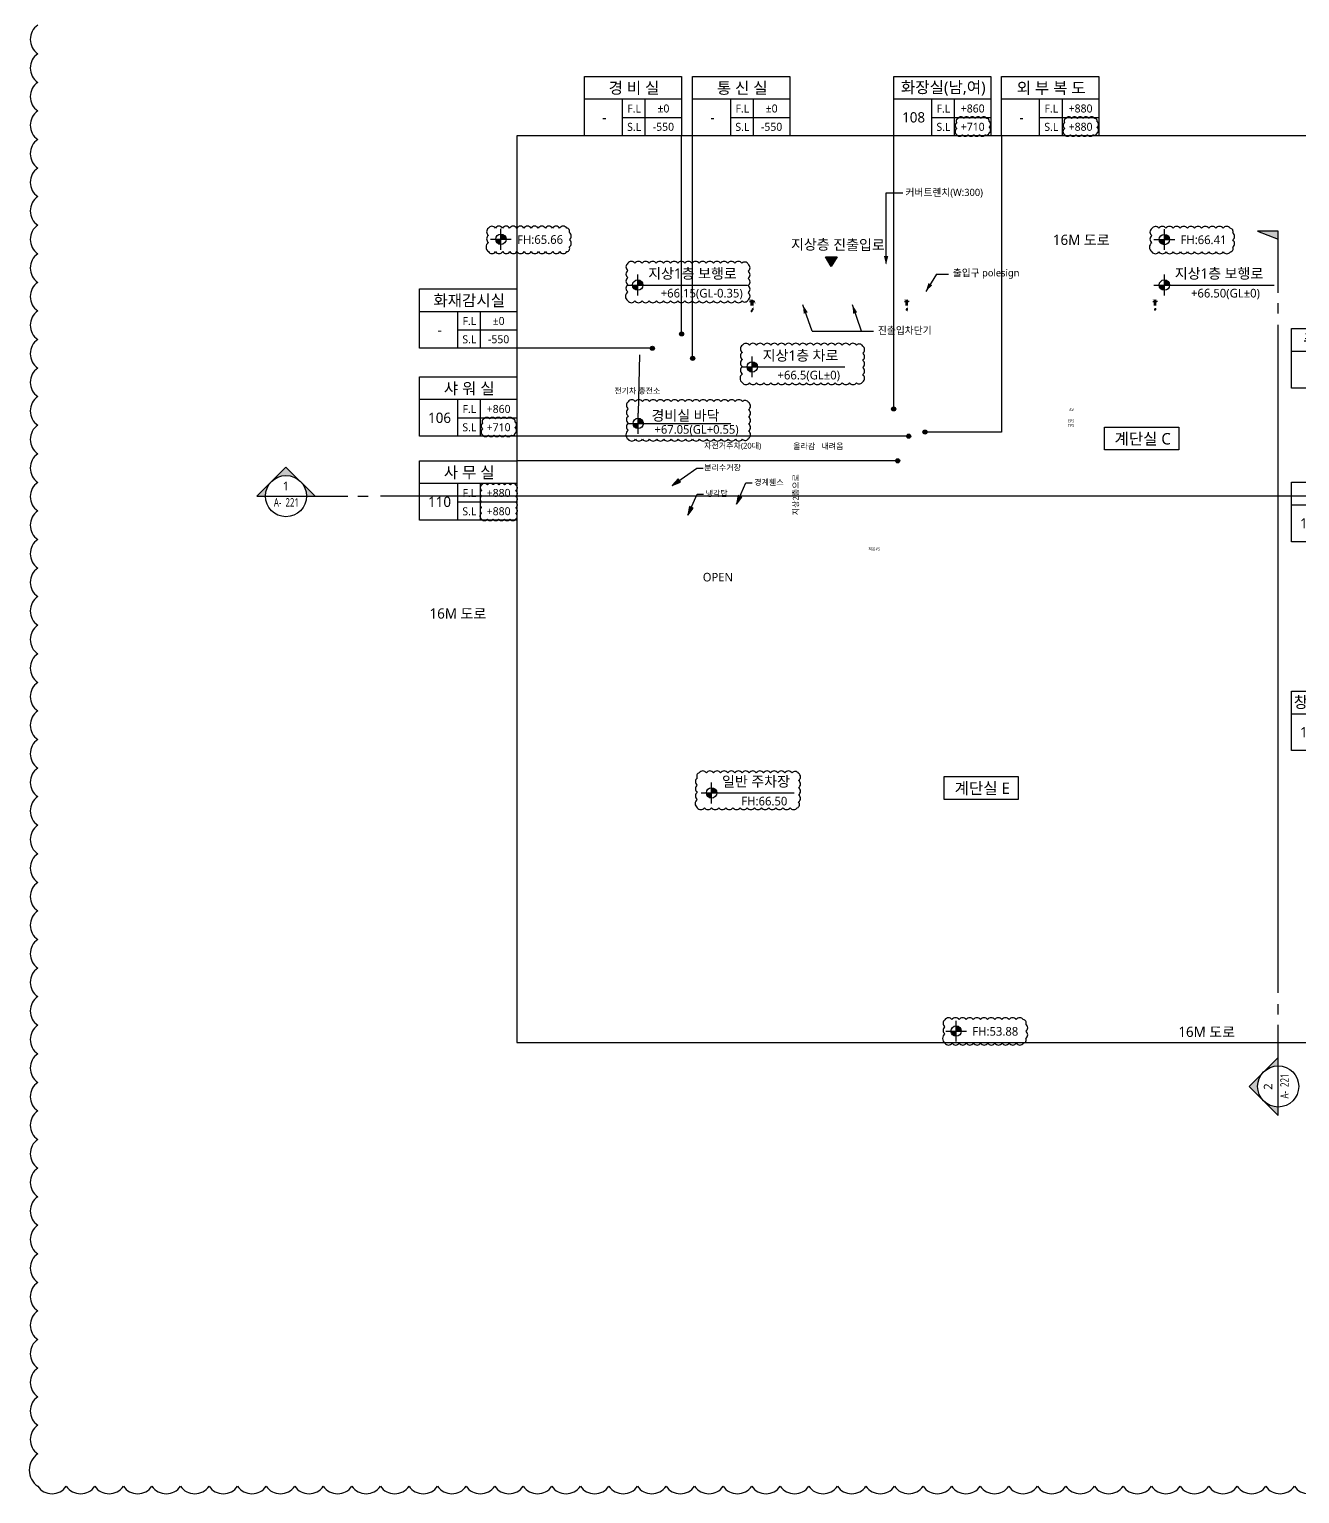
# Model space of a CAD drawing. Header units: millimetres. Extents: x 44005917 to 45882162, y -1242106 to 1898904.
# Drawn here: x 44024669 to 44247080, y 466029 to 722291 of the extents above; entities that cross this region are included whole.
import ezdxf
from ezdxf.enums import TextEntityAlignment as Align

# ---------------------------------------------------------------- set-up
doc = ezdxf.new("R2010")
doc.units = ezdxf.units.MM
doc.header["$LTSCALE"] = 1000
doc.header["$MEASUREMENT"] = 0
doc.header["$PDSIZE"] = -10
doc.linetypes.add('ACAD_ISO03W100', pattern=[30, 12, -18])
doc.layers.get('0').update_dxf_attribs({"linetype": 'CONTINUOUS'})
doc.layers.get('Defpoints').update_dxf_attribs({"color": 171, "linetype": 'CONTINUOUS'})
doc.layers.add('CHECK', color=30, linetype='CONTINUOUS', plot=False)
doc.layers.add('VE변경사항적용-20220616', color=10, linetype='CONTINUOUS', plot=False)
for name, color, linetype in [('LED', 7, 'CONTINUOUS'), ('NDIM', 7, 'CONTINUOUS'), ('SYM', 7, 'CONTINUOUS'), ('SYM(단차_HATCH)', 252, 'CONTINUOUS'), ('SYM(단차_LINE)', 2, 'CONTINUOUS'), ('SYMBOL', 7, 'CONTINUOUS'), ('TEXT', 3, 'CONTINUOUS'), ('TEXT(MIN)', 7, 'CONTINUOUS'), ('TEXT(노트)', 7, 'CONTINUOUS'), ('TEXT(실명)', 3, 'CONTINUOUS'), ('TEXT-기입', 6, 'CONTINUOUS'), ('TITLE', 7, 'CONTINUOUS')]:
    doc.layers.add(name, color=color, linetype=linetype)
doc.styles.add('CGS', font='cgse', dxfattribs={"bigfont": 'cgs'})
doc.styles.add('나눔바른고딕', font='NanumBarunGothic.ttf')
doc.dimstyles.new('NDIM 1200', dxfattribs={"dimscale": 500, "dimtxt": 3, "dimasz": 1, "dimexe": 2, "dimexo": 2, "dimgap": 1, "dimtad": 1, "dimdec": 0, "dimdsep": 46, "dimtxsty": 'CGS', "dimblk": 'DOT0', "dimcen": 1, "dimdle": 8, "dimclrd": 2, "dimclre": 2, "dimclrt": 2, "dimadec": 0, "dimazin": 0, "dimtfac": 1, "dimtdec": 0, "dimtix": 1, "dimtmove": 2, "dimatfit": 3, "dimldrblk": 'DOT0', "dimfxl": 1, "dimtolj": 1, "dimtzin": 0, "dimlwd": -1, "dimlwe": -1, "dimarcsym": 0})

# ---------------------------------------------------------------- blocks, each defined once
blk = doc.blocks.new('A$C04b5f2bb')
at = {"layer": 'SYM', "ltscale": 10000}
h = blk.add_hatch(color=256, dxfattribs=at)
h.dxf.hatch_style = 1
h.paths.add_polyline_path([(2000, 0), (0, 0), (1000, 1732)])
blk.add_lwpolyline([(2000, 0), (0, 0), (1000, 1732), (2000, 0)], dxfattribs=at)
blk = doc.blocks.new('A$C31C7260E')
at = {"layer": 'TITLE'}
for points in [[(0, 0), (0, 4000), (13000, 4000), (13000, 0)], [(13000, 0), (0, 0)]]:
    blk.add_lwpolyline(points, dxfattribs=at)
blk = doc.blocks.new('A$C51E23882')
at = {"layer": 'TITLE'}
blk.add_lwpolyline([(8500, 0), (0, 0), (0, 5200), (8500, 5200)], close=True, dxfattribs=at)
for points in [[(8500, 3200), (0, 3200)], [(3300, 3200), (3300, 0)], [(5300, 3200), (5300, 0)], [(3300, 1600), (8500, 1600)]]:
    blk.add_lwpolyline(points, dxfattribs=at)
at = {"layer": 'TITLE', "style": '나눔바른고딕'}
for s, p in [('F.L', (4352, 2378)), ('S.L', (4352, 778))]:
    blk.add_text(s, height=700, dxfattribs=at).set_placement(p, align=Align.MIDDLE)
blk = doc.blocks.new('DJNFLKDLFGKDFGDF')
at = {"layer": 'LED'}
h = blk.add_hatch(color=256, dxfattribs=at)
h.dxf.hatch_style = 1
edge = h.paths.add_edge_path()
edge.add_arc((42886174, 668981), 360, 180, 540, ccw=False)
h = blk.add_hatch(color=256, dxfattribs=at)
h.dxf.hatch_style = 1
edge = h.paths.add_edge_path()
edge.add_arc((43089937, 669746), 360, 180, 540, ccw=False)
h = blk.add_hatch(color=256, dxfattribs=at)
h.dxf.hatch_style = 1
edge = h.paths.add_edge_path()
edge.add_arc((42881071, 666475), 360, 180, 540, ccw=False)
h = blk.add_hatch(color=256, dxfattribs=at)
h.dxf.hatch_style = 1
edge = h.paths.add_edge_path()
edge.add_arc((42888111, 664717), 360, 180, 540, ccw=False)
h = blk.add_hatch(color=256, dxfattribs=at)
h.dxf.hatch_style = 1
edge = h.paths.add_edge_path()
edge.add_arc((43092886, 664213), 360, 180, 540, ccw=False)
h = blk.add_hatch(color=256, dxfattribs=at)
h.dxf.hatch_style = 1
edge = h.paths.add_edge_path()
edge.add_arc((43090662, 661892), 360, 180, 540, ccw=False)
h = blk.add_hatch(color=256, dxfattribs=at)
h.dxf.hatch_style = 1
edge = h.paths.add_edge_path()
edge.add_arc((43085086, 660413), 360, 180, 540, ccw=False)
h = blk.add_hatch(color=256, dxfattribs=at)
h.dxf.hatch_style = 1
edge = h.paths.add_edge_path()
edge.add_arc((42923311, 655862), 360, 180, 540, ccw=False)
h = blk.add_hatch(color=256, dxfattribs=at)
h.dxf.hatch_style = 1
edge = h.paths.add_edge_path()
edge.add_arc((42925924, 651083), 360, 180, 540, ccw=False)
h = blk.add_hatch(color=256, dxfattribs=at)
h.dxf.hatch_style = 1
edge = h.paths.add_edge_path()
edge.add_arc((42928788, 651809), 360, 180, 540, ccw=False)
h = blk.add_hatch(color=256, dxfattribs=at)
h.dxf.hatch_style = 1
edge = h.paths.add_edge_path()
edge.add_arc((43094124, 650381), 360, 180, 540, ccw=False)
h = blk.add_hatch(color=256, dxfattribs=at)
h.dxf.hatch_style = 1
edge = h.paths.add_edge_path()
edge.add_arc((42924005, 646781), 360, 180, 540, ccw=False)
h = blk.add_hatch(color=256, dxfattribs=at)
h.dxf.hatch_style = 1
edge = h.paths.add_edge_path()
edge.add_arc((43087672, 647256), 360, 180, 540, ccw=False)
h = blk.add_hatch(color=256, dxfattribs=at)
h.dxf.hatch_style = 1
edge = h.paths.add_edge_path()
edge.add_arc((43093274, 612238), 360, 180, 540, ccw=False)
h = blk.add_hatch(color=256, dxfattribs=at)
h.dxf.hatch_style = 1
edge = h.paths.add_edge_path()
edge.add_arc((43090621, 571349), 360, 180, 540, ccw=False)
at = {"ltscale": 10000}
for points in [[(42886169, 668991), (42886169, 703657)], [(42888111, 664717), (42888111, 703657)], [(42923311, 655862), (42923311, 703657)], [(42942200, 703657), (42942200, 651809), (42928788, 651809)], [(43085105, 660413), (43085105, 703657)], [(43089931, 669659), (43089931, 703657)], [(42881071, 666475), (42857320, 666475)], [(43112029, 664213), (43092886, 664213)], [(43112029, 661892), (43090662, 661892)], [(42925924, 651083), (42857320, 651083)], [(43112029, 650381), (43094124, 650381)], [(42924005, 646781), (42857320, 646781)], [(43087672, 647256), (43087672, 639019), (43112029, 639019)], [(43112029, 612238), (43093274, 612238)], [(43112029, 571349), (43090621, 571349)]]:
    blk.add_lwpolyline(points, dxfattribs=at)
at = {"layer": 'Defpoints', "ltscale": 10000}
blk.add_lwpolyline([(42857320, 544966), (43112029, 544966), (43112029, 703657), (42857320, 703657)], close=True, dxfattribs=at)
at = {"layer": 'LED'}
for centre in [(42886174, 668981), (43089937, 669746), (42881071, 666475), (42888111, 664717), (43092886, 664213), (43090662, 661892), (43085086, 660413), (42923311, 655862), (42925924, 651083), (42928788, 651809), (43094124, 650381), (42924005, 646781), (43087672, 647256), (43093274, 612238), (43090621, 571349)]:
    blk.add_circle(centre, 360, dxfattribs=at)
at = {"layer": 'VE변경사항적용-20220616', "linetype": 'ACAD_ISO03W100'}
for points in [[(42934333, 703847, 0.5205671), (42935333, 703847, 0.5205671), (42936333, 703847, 0.5205671), (42937333, 703847, 0.5205671), (42938333, 703847, 0.5205671), (42939333, 703847, 0.5205671), (42940031, 704149, 0.5205671), (42940031, 705149, 0.5205671), (42940031, 706149, 0.5205671), (42939576, 706695, 0.5205671), (42938576, 706695, 0.5205671), (42937576, 706695, 0.5205671), (42936576, 706695, 0.5205671), (42935576, 706695, 0.5205671), (42934576, 706695, 0.5205671), (42934333, 705937, 0.5205671), (42934333, 704937, 0.5205671)], [(42953222, 703847, 0.5205671), (42954222, 703847, 0.5205671), (42955222, 703847, 0.5205671), (42956222, 703847, 0.5205671), (42957222, 703847, 0.5205671), (42958222, 703847, 0.5205671), (42958920, 704149, 0.5205671), (42958920, 705149, 0.5205671), (42958920, 706149, 0.5205671), (42958465, 706695, 0.5205671), (42957465, 706695, 0.5205671), (42956465, 706695, 0.5205671), (42955465, 706695, 0.5205671), (42954465, 706695, 0.5205671), (42953465, 706695, 0.5205671), (42953222, 705937, 0.5205671), (42953222, 704937, 0.5205671)], [(43003994, 659693, 0.5205671), (43004994, 659693, 0.5205671), (43005994, 659693, 0.5205671), (43006994, 659693, 0.5205671), (43007994, 659693, 0.5205671), (43008994, 659693, 0.5205671), (43009691, 659996, 0.5205671), (43009691, 660996, 0.5205671), (43009691, 661996, 0.5205671), (43009236, 662541, 0.5205671), (43008236, 662541, 0.5205671), (43007236, 662541, 0.5205671), (43006236, 662541, 0.5205671), (43005236, 662541, 0.5205671), (43004236, 662541, 0.5205671), (43003994, 661784, 0.5205671), (43003994, 660784, 0.5205671)], [(43122857, 651681, 0.5205671), (43123857, 651681, 0.5205671), (43124857, 651681, 0.5205671), (43125857, 651681, 0.5205671), (43126857, 651681, 0.5205671), (43127857, 651681, 0.5205671), (43128857, 651681, 0.5205671), (43128880, 652658, 0.5205671), (43128880, 653658, 0.5205671), (43128880, 654658, 0.5205671), (43128880, 655658, 0.5205671), (43128880, 656658, 0.5205671), (43128880, 657658, 0.5205671), (43127900, 657679, 0.5205671), (43126900, 657679, 0.5205671), (43125900, 657679, 0.5205671), (43124900, 657679, 0.5205671), (43123900, 657679, 0.5205671), (43122900, 657679, 0.5205671), (43122857, 656722, 0.5205671), (43122857, 655722, 0.5205671), (43122857, 654722, 0.5205671), (43122857, 653722, 0.5205671), (43122857, 652722, 0.5205671)], [(42851343, 651272, 0.5205671), (42852343, 651272, 0.5205671), (42853343, 651272, 0.5205671), (42854343, 651272, 0.5205671), (42855343, 651272, 0.5205671), (42856343, 651272, 0.5205671), (42857040, 651575, 0.5205671), (42857040, 652575, 0.5205671), (42857040, 653575, 0.5205671), (42856586, 654120, 0.5205671), (42855586, 654120, 0.5205671), (42854586, 654120, 0.5205671), (42853586, 654120, 0.5205671), (42852586, 654120, 0.5205671), (42851586, 654120, 0.5205671), (42851343, 653363, 0.5205671), (42851343, 652363, 0.5205671)], [(42851148, 636570, 0.5205671), (42852148, 636570, 0.5205671), (42853148, 636570, 0.5205671), (42854148, 636570, 0.5205671), (42855148, 636570, 0.5205671), (42856148, 636570, 0.5205671), (42857148, 636570, 0.5205671), (42857171, 637547, 0.5205671), (42857171, 638547, 0.5205671), (42857171, 639547, 0.5205671), (42857171, 640547, 0.5205671), (42857171, 641547, 0.5205671), (42857171, 642547, 0.5205671), (42856191, 642568, 0.5205671), (42855191, 642568, 0.5205671), (42854191, 642568, 0.5205671), (42853191, 642568, 0.5205671), (42852191, 642568, 0.5205671), (42851191, 642568, 0.5205671), (42851148, 641611, 0.5205671), (42851148, 640611, 0.5205671), (42851148, 639611, 0.5205671), (42851148, 638611, 0.5205671), (42851148, 637611, 0.5205671)]]:
    blk.add_lwpolyline(points, format="xyb", close=True, dxfattribs=at)
at = {"xscale": 2, "yscale": 2, "zscale": 2}
for p in [(42869169, 703657), (42888111, 703657), (42923311, 703657), (42942200, 703657), (43068105, 703657), (43089931, 703657), (42840320, 666475), (43112029, 664213), (42992971, 659504), (42840320, 651083), (43112029, 651492), (43112029, 639981), (42840320, 636381), (42992971, 632621), (43112029, 628619), (43112029, 601838), (42992971, 596065), (43112029, 560949)]:
    blk.add_blockref('A$C51E23882', p, dxfattribs=at)
for p in [(43097132, 671213), (42960207, 648675), (43024223, 609170), (42932121, 587512), (43097305, 582053)]:
    blk.add_blockref('A$C31C7260E', p)
at = {"layer": 'TEXT(MIN)', "style": '나눔바른고딕'}
for s, p in [('(장애인용)', (43103912, 711676)), ('(18인승)', (43103912, 712976)), ('(비상용)', (43103912, 710376)), ('(장애인용)', (43126010, 568968)), ('(18인승)', (43126010, 570268)), ('(비상용)', (43126010, 567668))]:
    blk.add_text(s, height=800, dxfattribs=at).set_placement(p, align=Align.CENTER)
for p in [(43088011, 672655), (43092044, 672655)]:
    blk.add_text('ST', height=500, dxfattribs=at).set_placement(p, align=Align.MIDDLE_CENTER)
at = {"layer": 'TEXT(실명)', "style": '나눔바른고딕'}
for s, p in [('경 비 실', (42877844, 712046)), ('통 신 실', (42896786, 712046)), ('화장실(남,여)', (42931986, 712046)), ('외 부 복 도', (42950875, 712046)), ('화장실(남,여)', (43076780, 712046)), ('화재감시실', (42848996, 674863)), ('계단실 A', (43103807, 673201)), ('홀 및 복도', (43120704, 672601)), ('주 차 장(1F)', (43001646, 667892)), ('샤워실(남,여)', (43120704, 659880)), ('샤 워 실', (42848996, 659471)), ('계단실 C', (42966882, 650663)), ('홀 및 복도', (43120704, 648369)), ('사 무 실', (42848996, 644769)), ('창 고 전 실', (43001646, 641009)), ('사 무 실', (43120704, 637007)), ('계단실 D', (43030898, 611158)), ('홀 및 복도', (43120704, 610226)), ('창고(냉장냉동)', (43001646, 604453)), ('계단실 E', (42938796, 589500)), ('계단실 B', (43103980, 584041))]:
    blk.add_text(s, height=2000, dxfattribs=at).set_placement(p, align=Align.MIDDLE)
at = {"layer": 'TEXT(실명)', "style": '나눔바른고딕', "width": 0.8}
for p in [(43095710, 712046), (43117808, 569338)]:
    blk.add_text('ELEV.전실', height=2000, dxfattribs=at).set_placement(p, align=Align.MIDDLE)
at = {"layer": 'TEXT-기입', "style": '나눔바른고딕'}
for s, height, p in [('±0', 1400, (42883001, 708433)), ('±0', 1400, (42901943, 708433)), ('108', 1800, (42926793, 706884)), ('+860', 1400, (42937143, 708433)), ('+880', 1400, (42956032, 708433)), ('107', 1800, (43071587, 706884)), ('-20', 1400, (43081937, 708433)), ('103', 1800, (43093413, 706884)), ('±0', 1400, (43103763, 708433)), ('-', 1800, (42872651, 706884)), ('-550', 1400, (42883001, 705233)), ('-', 1800, (42891593, 706884)), ('-550', 1400, (42901943, 705233)), ('+710', 1400, (42937143, 705233)), ('-', 1800, (42945682, 706884)), ('+880', 1400, (42956032, 705233)), ('-170', 1400, (43081937, 705233)), ('-70', 1400, (43103763, 705233)), ('±0', 1400, (42854152, 671251)), ('-', 1800, (42843803, 669702)), ('101', 1800, (43115511, 668653)), ('±0', 1400, (43125861, 668989)), ('-550', 1400, (42854152, 668051)), ('-2', 1800, (43115511, 666180)), ('-70', 1400, (43125861, 665789)), ('-1100', 1400, (43006803, 664280)), ('-', 1800, (42996453, 662731)), ('-1250', 1400, (43006803, 661080)), ('+860', 1400, (42854152, 655859)), ('-20', 1400, (43125861, 656268)), ('106', 1800, (42843803, 654310)), ('105', 1800, (43115511, 654719)), ('-170', 1400, (43125861, 653068)), ('+710', 1400, (42854152, 652659)), ('101', 1800, (43115511, 644421)), ('±0', 1400, (43125861, 644757)), ('+880', 1400, (42854152, 641157)), ('-1', 1800, (43115511, 641948)), ('±0', 1400, (43125861, 641557)), ('110', 1800, (42843803, 639608)), ('+880', 1400, (42854152, 637957)), ('±0', 1400, (43006803, 637397)), ('112', 1800, (42996453, 635848)), ('-250', 1400, (43006803, 634197)), ('±0', 1400, (43125861, 633395)), ('109', 1800, (43115511, 631846)), ('±0', 1400, (43125861, 630195)), ('102', 1800, (43115511, 605065)), ('±0', 1400, (43125861, 606614)), ('-250', 1400, (43125861, 603414)), ('111', 1800, (42996453, 599292)), ('±0', 1400, (43006803, 600841)), ('-250', 1400, (43006803, 597641)), ('±0', 1400, (43125861, 565725)), ('104', 1800, (43115511, 564176)), ('-70', 1400, (43125861, 562525))]:
    blk.add_text(s, height=height, dxfattribs=at).set_placement(p, align=Align.MIDDLE)
blk = doc.blocks.new('DOT0')
blk.add_line((-3, 0), (3, 0))
at = {"color": 6}
blk.add_circle((0, 0), 0.75, dxfattribs=at)
blk = doc.blocks.new('*D17')
at = {"layer": 'Defpoints', "color": 0, "ltscale": 0.4, "transparency": 16777216}
for p in [(44151212, 674676), (44151212, 673752), (44151387, 673752)]:
    blk.add_point(p, dxfattribs=at)
at = {"layer": 'NDIM', "ltscale": 0.4, "transparency": 16777216}
for p, q in [((44151112, 674676), (44151012, 674676)), ((44151212, 673952), (44151212, 674876)), ((44151387, 674676), (44151212, 674676)), ((44151387, 673952), (44151387, 674876)), ((44151487, 674676), (44151587, 674676))]:
    blk.add_line(p, q, dxfattribs=at)
at = {"layer": 'NDIM', "ltscale": 0.4, "transparency": 16777216, "xscale": 100, "yscale": 100, "zscale": 100}
blk.add_blockref('DOT0', (44151212, 674676), dxfattribs=at)
at = {"layer": 'NDIM', "ltscale": 0.4, "transparency": 16777216, "xscale": 100, "yscale": 100, "zscale": 100, "rotation": 180}
blk.add_blockref('DOT0', (44151387, 674676), dxfattribs=at)
at = {"layer": 'NDIM', "ltscale": 0.4, "transparency": 16777216, "insert": (44151449, 674407), "char_height": 300, "attachment_point": 5, "style": 'CGS'}
blk.add_mtext('\\A1;175', dxfattribs=at)
blk = doc.blocks.new('*D18')
at = {"layer": 'Defpoints', "color": 0, "ltscale": 0.4, "transparency": 16777216}
for p in [(44151037, 674676), (44151037, 673752), (44151212, 673752)]:
    blk.add_point(p, dxfattribs=at)
at = {"layer": 'NDIM', "ltscale": 0.4, "transparency": 16777216}
for p, q in [((44150937, 674676), (44150837, 674676)), ((44151037, 673952), (44151037, 674876)), ((44151212, 674676), (44151037, 674676)), ((44151212, 673952), (44151212, 674876)), ((44151312, 674676), (44151412, 674676))]:
    blk.add_line(p, q, dxfattribs=at)
at = {"layer": 'NDIM', "ltscale": 0.4, "transparency": 16777216, "xscale": 100, "yscale": 100, "zscale": 100}
blk.add_blockref('DOT0', (44151037, 674676), dxfattribs=at)
at = {"layer": 'NDIM', "ltscale": 0.4, "transparency": 16777216, "xscale": 100, "yscale": 100, "zscale": 100, "rotation": 180}
blk.add_blockref('DOT0', (44151212, 674676), dxfattribs=at)
at = {"layer": 'NDIM', "ltscale": 0.4, "transparency": 16777216, "insert": (44150974, 674926), "char_height": 300, "attachment_point": 5, "style": 'CGS'}
blk.add_mtext('\\A1;175', dxfattribs=at)
blk = doc.blocks.new('*D19')
at = {"layer": 'Defpoints', "color": 0, "ltscale": 0.4, "transparency": 16777216}
for p in [(44178210, 674676), (44178210, 673752), (44178410, 673752)]:
    blk.add_point(p, dxfattribs=at)
at = {"layer": 'NDIM', "ltscale": 0.4, "transparency": 16777216}
for p, q in [((44178110, 674676), (44178010, 674676)), ((44178210, 673952), (44178210, 674876)), ((44178410, 674676), (44178210, 674676)), ((44178410, 673952), (44178410, 674876)), ((44178510, 674676), (44178610, 674676))]:
    blk.add_line(p, q, dxfattribs=at)
at = {"layer": 'NDIM', "ltscale": 0.4, "transparency": 16777216, "xscale": 100, "yscale": 100, "zscale": 100}
blk.add_blockref('DOT0', (44178210, 674676), dxfattribs=at)
at = {"layer": 'NDIM', "ltscale": 0.4, "transparency": 16777216, "xscale": 100, "yscale": 100, "zscale": 100, "rotation": 180}
blk.add_blockref('DOT0', (44178410, 674676), dxfattribs=at)
at = {"layer": 'NDIM', "ltscale": 0.4, "transparency": 16777216, "insert": (44178172, 674926), "char_height": 300, "attachment_point": 5, "style": 'CGS'}
blk.add_mtext('\\A1;200', dxfattribs=at)
blk = doc.blocks.new('level')
at = {"layer": 'SYMBOL'}
for p, q in [((-4320, 0), (4320, 0)), ((0, 4320), (0, -4320))]:
    blk.add_line(p, q, dxfattribs=at)
blk.add_circle((0, 0), 2160, dxfattribs=at)
for points in [[(-2160, 0), (0, 2160), (-2127, 381), (-376, 2126)], [(-2127, 381), (-376, 2126), (-2030, 748), (-738, 2029)], [(-2030, 748), (-738, 2029), (-1859, 1104), (-1089, 1863)], [(-1859, 1104), (-1089, 1863), (-1659, 1388), (-1386, 1658)], [(0, -2160), (2160, 0), (381, -2127), (2126, -376)], [(381, -2127), (2126, -376), (748, -2030), (2029, -738)], [(748, -2030), (2029, -738), (1104, -1859), (1863, -1089)], [(1104, -1859), (1863, -1089), (1388, -1659), (1658, -1386)]]:
    blk.add_solid(points, dxfattribs=at)
at = {"layer": 'SYMBOL', "linetype": 'Continuous'}
for points in [[(0, 2160), (-2160, 0), (0, 0)], [(2160, 0), (0, 0), (0, -2160)]]:
    blk.add_solid(points, dxfattribs=at)
blk = doc.blocks.new('A$C1A302DD2')
at = {"layer": 'SYM'}
h = blk.add_hatch(color=256, dxfattribs=at)
h.paths.add_polyline_path([(707, 1207), (354, 854, -0.414214), (1061, 854)])
h.paths.add_polyline_path([(354, 854), (0, 500), (207, 500, -0.198912)])
h.paths.add_polyline_path([(1061, 854, -0.198912), (1207, 500), (1414, 500)])
for p, q in [((0, 500), (707, 1207)), ((1414, 500), (707, 1207)), ((0, 500), (207, 500)), ((207, 500), (1207, 500)), ((1207, 500), (2207, 500)), ((2457, 500), (2707, 500))]:
    blk.add_line(p, q, dxfattribs=at)
blk.add_circle((707, 500), 500, dxfattribs=at)
blk = doc.blocks.new('A$C1AFB1B41')
at = {"layer": 'SYM'}
blk.add_hatch(color=256, dxfattribs=at).paths.add_polyline_path([(2000, 500), (1800, 0), (2000, 0)])
for p, q in [((2000, 500), (1800, 0)), ((2000, 0), (2000, 500)), ((0, 0), (250, 0)), ((500, 0), (2000, 0))]:
    blk.add_line(p, q, dxfattribs=at)
blk = doc.blocks.new('A$C3F972117')
at = {"layer": 'Defpoints'}
blk.add_lwpolyline([(5091, -80041), (5091, 36844)], dxfattribs=at)
at = {"layer": 'SYM', "xscale": 7.200000000000009, "yscale": 7.200000000000009, "zscale": 7.200000000000009, "rotation": 90}
for name, p in [('A$C1AFB1B41', (5091, 38844)), ('A$C1A302DD2', (8691, -101532))]:
    blk.add_blockref(name, p, dxfattribs=at)
at = {"layer": 'TEXT', "style": '나눔바른고딕', "width": 0.7}
for s, p in [('221', (6954, -96529)), ('A-', (6949, -98556))]:
    blk.add_text(s, height=1500, rotation=90, dxfattribs=at).set_placement(p)
at = {"layer": 'TEXT', "style": '나눔바른고딕'}
blk.add_text('2', height=1500, rotation=90, dxfattribs=at).set_placement((4078, -97024))
blk = doc.blocks.new('A$C026E477C')
at = {"layer": 'Defpoints'}
blk.add_line((291249, 87230), (32833, 87230), dxfattribs=at)
at = {"layer": 'SYM', "xscale": 7.199999999999998, "yscale": 7.199999999999998, "zscale": 7.199999999999998}
for name, p in [('A$C1A302DD2', (11187, 83630)), ('A$C1AFB1B41', (291249, 87230))]:
    blk.add_blockref(name, p, dxfattribs=at)
at = {"layer": 'TEXT', "style": '나눔바른고딕'}
blk.add_text('1', height=1500, dxfattribs=at).set_placement((15695, 88243))
at = {"layer": 'TEXT', "style": '나눔바른고딕', "width": 0.7}
for s, p in [('A-', (14163, 85373)), ('221', (16190, 85368))]:
    blk.add_text(s, height=1500, dxfattribs=at).set_placement(p)
blk = doc.blocks.new('SJDNKGJNFKDGDFGDFG')
at = {"ltscale": 10000}
h = blk.add_hatch(color=256, dxfattribs=at)
h.dxf.hatch_style = 1
h.paths.add_polyline_path([(36427483, 36671), (36428936, 37224), (36428506, 37839)])
h = blk.add_hatch(color=256, dxfattribs=at)
h.dxf.hatch_style = 1
h.paths.add_polyline_path([(36438743, 33397), (36439700, 34622), (36439014, 34926)])
h = blk.add_hatch(color=256, dxfattribs=at)
h.dxf.hatch_style = 1
h.paths.add_polyline_path([(36430227, 31434), (36431184, 32660), (36430498, 32964)])
for points in [[(36427483, 36671), (36431811, 39681), (36432910, 39681)], [(36438742, 33396), (36440388, 37118), (36441486, 37118)], [(36430227, 31434), (36431872, 35156), (36432971, 35156)]]:
    blk.add_lwpolyline(points, dxfattribs=at)
for points in [[(36427483, 36671), (36428936, 37224), (36428506, 37839)], [(36438743, 33397), (36439700, 34622), (36439014, 34926)], [(36430227, 31434), (36431184, 32660), (36430498, 32964)]]:
    blk.add_lwpolyline(points, close=True, dxfattribs=at)
at = {"layer": 'TEXT(MIN)', "style": '나눔바른고딕'}
for s, p in [('전기차 충전소', (36421381, 53242, 0)), ('자전거주차(20대)', (36438072, 43582)), ('분리수거장', (36436307, 39806)), ('냉각탑', (36435282, 35281)), ('경계휀스', (36444416, 37244))]:
    blk.add_text(s, height=1000, dxfattribs=at).set_placement(p, align=Align.MIDDLE)
for s, height, p in [('올라감', 1000, (36448666, 43539)), ('내려옴', 1000, (36453616, 43539)), ('OPEN', 1500, (36432838, 20612))]:
    blk.add_text(s, height=height, dxfattribs=at).set_placement(p, align=Align.MIDDLE_LEFT)
blk.add_text('지상2층으로', height=1000, rotation=90, dxfattribs=at).set_placement((36449112, 31449), align=Align.MIDDLE_LEFT)
blk = doc.blocks.new('*D25')
at = {"layer": 'Defpoints', "color": 0, "ltscale": 0.4, "transparency": 16777216}
for p in [(44221666, 674676), (44221666, 673752), (44221866, 673752)]:
    blk.add_point(p, dxfattribs=at)
at = {"layer": 'NDIM', "ltscale": 0.4, "transparency": 16777216}
for p, q in [((44221566, 674676), (44221466, 674676)), ((44221666, 673952), (44221666, 674876)), ((44221866, 674676), (44221666, 674676)), ((44221866, 673952), (44221866, 674876)), ((44221966, 674676), (44222066, 674676))]:
    blk.add_line(p, q, dxfattribs=at)
at = {"layer": 'NDIM', "ltscale": 0.4, "transparency": 16777216, "xscale": 100, "yscale": 100, "zscale": 100}
blk.add_blockref('DOT0', (44221666, 674676), dxfattribs=at)
at = {"layer": 'NDIM', "ltscale": 0.4, "transparency": 16777216, "xscale": 100, "yscale": 100, "zscale": 100, "rotation": 180}
blk.add_blockref('DOT0', (44221866, 674676), dxfattribs=at)
at = {"layer": 'NDIM', "ltscale": 0.4, "transparency": 16777216, "insert": (44221629, 674926), "char_height": 300, "attachment_point": 5, "style": 'CGS'}
blk.add_mtext('\\A1;200', dxfattribs=at)

msp = doc.modelspace()

# ---------------------------------------------------------------- hatches: boundary and pattern name
at = {"layer": 'SYM(단차_HATCH)'}
h = msp.add_hatch(dxfattribs=at)
h.set_pattern_fill('ANSI31', color=251, scale=7, angle=270, style=0)
h.set_pattern_definition([(315, (44148297.374, -2208852.14), (15.71544821, 15.71544821), [])])
h.paths.add_polyline_path([(44151206.9, 672852.3), (44151206.9, 673152.3), (44151036.9, 673152.3), (44151036.9, 672852.3)])
h = msp.add_hatch(dxfattribs=at)
h.set_pattern_fill('ANSI31', color=251, scale=7, angle=270, style=0)
h.set_pattern_definition([(315, (44148472.374, -2208552.14), (15.71544821, 15.71544821), [])])
h.paths.add_polyline_path([(44151381.9, 673152.3), (44151381.9, 673452.3), (44151211.9, 673452.3), (44151211.9, 673152.3)])
h = msp.add_hatch(dxfattribs=at)
h.set_pattern_fill('ANSI31', color=251, scale=7, angle=270, style=0)
h.set_pattern_definition([(315, (44175495.374, -2208552.14), (15.71544821, 15.71544821), [])])
h.paths.add_polyline_path([(44178409.9, 673152.3), (44178409.9, 673452.3), (44178209.9, 673452.3), (44178209.9, 673152.3)])
h = msp.add_hatch(dxfattribs=at)
h.set_pattern_fill('ANSI31', color=251, scale=7, angle=270, style=0)
h.set_pattern_definition([(315, (44218951.677, -2208552.14), (15.71544821, 15.71544821), [])])
h.paths.add_polyline_path([(44221866.2, 673152.3), (44221866.2, 673452.3), (44221666.2, 673452.3), (44221666.2, 673152.3)])

# ---------------------------------------------------------------- linework, layer by layer
for p, q in [((44183499.4, 679451.5), (44181618.5, 676417.8)), ((44161720.1, 669444.6), (44160103.3, 674052.3)), ((44170385.4, 669444.6), (44168768.5, 674052.3))]:
    msp.add_line(p, q)
at = {"ltscale": 10000}
msp.add_line((44131470.8, 665321.6), (44131270.1, 655142.7), dxfattribs=at)
msp.add_lwpolyline([(44174663.7, 681278.1), (44174670.5, 693662.5), (44177582.8, 693662.5)], dxfattribs=at)
for points in [[(44183499.4, 679451.5), (44185599.4, 679451.5)], [(44161720.1, 669444.6), (44172485.4, 669444.6)]]:
    msp.add_lwpolyline(points)
for points in [[(44174663.7, 681112.6), (44174288.7, 682612.6), (44175038.7, 682612.6)], [(44181618.5, 676417.8), (44182090.2, 677890.2), (44182727.6, 677495)], [(44160103.3, 674052.3), (44160246.1, 672512.8), (44160953.8, 672761.1)], [(44168768.5, 674052.3), (44168911.3, 672512.8), (44169619, 672761.1)]]:
    msp.add_solid(points)
at = {"layer": 'CHECK'}
msp.add_lwpolyline([(44026147.7, 723008.5, 0.52056705), (44026147.7, 718008.5, 0.52056705), (44026147.7, 713008.5, 0.52056705), (44026147.7, 708008.5, 0.52056705), (44026147.7, 703008.5, 0.52056705), (44026147.7, 698008.5, 0.52056705), (44026147.7, 693008.5, 0.52056705), (44026147.7, 688008.5, 0.52056705), (44026147.7, 683008.5, 0.52056705), (44026147.7, 678008.5, 0.52056705), (44026147.7, 673008.5, 0.52056705), (44026147.7, 668008.5, 0.52056705), (44026147.7, 663008.5, 0.52056705), (44026147.7, 658008.5, 0.52056705), (44026147.7, 653008.5, 0.52056705), (44026147.7, 648008.5, 0.52056705), (44026147.7, 643008.5, 0.52056705), (44026147.7, 638008.5, 0.52056705), (44026147.7, 633008.5, 0.52056705), (44026147.7, 628008.5, 0.52056705), (44026147.7, 623008.5, 0.52056705), (44026147.7, 618008.5, 0.52056705), (44026147.7, 613008.5, 0.52056705), (44026147.7, 608008.5, 0.52056705), (44026147.7, 603008.5, 0.52056705), (44026147.7, 598008.5, 0.52056705), (44026147.7, 593008.5, 0.52056705), (44026147.7, 588008.5, 0.52056705), (44026147.7, 583008.5, 0.52056705), (44026147.7, 578008.5, 0.52056705), (44026147.7, 573008.5, 0.52056705), (44026147.7, 568008.5, 0.52056705), (44026147.7, 563008.5, 0.52056705), (44026147.7, 558008.5, 0.52056705), (44026147.7, 553008.5, 0.52056705), (44026147.7, 548008.5, 0.52056705), (44026147.7, 543008.5, 0.52056705), (44026147.7, 538008.5, 0.52056705), (44026147.7, 533008.5, 0.52056705), (44026147.7, 528008.5, 0.52056705), (44026147.7, 523008.5, 0.52056705), (44026147.7, 518008.5, 0.52056705), (44026147.7, 513008.5, 0.52056705), (44026147.7, 508008.5, 0.52056705), (44026147.7, 503008.5, 0.52056705), (44026147.7, 498008.5, 0.52056705), (44026147.7, 493008.5, 0.52056705), (44026147.7, 488008.5, 0.52056705), (44026147.7, 483008.5, 0.52056705), (44026147.7, 478008.5, 0.52056705), (44026147.7, 473008.5, 0.52056705), (44026147.7, 467331.6, 0.52056705), (44031147.7, 467331.6, 0.52056705), (44036147.7, 467331.6, 0.52056705), (44041147.7, 467331.6, 0.52056705), (44046147.7, 467331.6, 0.52056705), (44051147.7, 467331.6, 0.52056705), (44056147.7, 467331.6, 0.52056705), (44061147.7, 467331.6, 0.52056705), (44066147.7, 467331.6, 0.52056705), (44071147.7, 467331.6, 0.52056705), (44076147.7, 467331.6, 0.52056705), (44081147.7, 467331.6, 0.52056705), (44086147.7, 467331.6, 0.52056705), (44091147.7, 467331.6, 0.52056705), (44096147.7, 467331.6, 0.52056705), (44101147.7, 467331.6, 0.52056705), (44106147.7, 467331.6, 0.52056705), (44111147.7, 467331.6, 0.52056705), (44116147.7, 467331.6, 0.52056705), (44121147.7, 467331.6, 0.52056705), (44126147.7, 467331.6, 0.52056705), (44131147.7, 467331.6, 0.52056705), (44136147.7, 467331.6, 0.52056705), (44141147.7, 467331.6, 0.52056705), (44146147.7, 467331.6, 0.52056705), (44151147.7, 467331.6, 0.52056705), (44156147.7, 467331.6, 0.52056705), (44161147.7, 467331.6, 0.52056705), (44166147.7, 467331.6, 0.52056705), (44171147.7, 467331.6, 0.52056705), (44176147.7, 467331.6, 0.52056705), (44181147.7, 467331.6, 0.52056705), (44186147.7, 467331.6, 0.52056705), (44191147.7, 467331.6, 0.52056705), (44196147.7, 467331.6, 0.52056705), (44201147.7, 467331.6, 0.52056705), (44206147.7, 467331.6, 0.52056705), (44211147.7, 467331.6, 0.52056705), (44216147.7, 467331.6, 0.52056705), (44221147.7, 467331.6, 0.52056705), (44226147.7, 467331.6, 0.52056705), (44231147.7, 467331.6, 0.52056705), (44236147.7, 467331.6, 0.52056705), (44241147.7, 467331.6, 0.52056705), (44246147.7, 467331.6, 0.52056705), (44251147.7, 467331.6, 0.52056705)], format="xyb", dxfattribs=at)
for points, elevation in [([(44105046.7, 683380.6, 0.52056705), (44106296.7, 683380.6, 0.52056705), (44107546.7, 683380.6, 0.52056705), (44108796.7, 683380.6, 0.52056705), (44110046.7, 683380.6, 0.52056705), (44111296.7, 683380.6, 0.52056705), (44112546.7, 683380.6, 0.52056705), (44113796.7, 683380.6, 0.52056705), (44115046.7, 683380.6, 0.52056705), (44116296.7, 683380.6, 0.52056705), (44117546.7, 683380.6, 0.52056705), (44118796.7, 683380.6, 0.52056705), (44119216.1, 684211.2, 0.52056705), (44119216.1, 685461.2, 0.52056705), (44119216.1, 686711.2, 0.52056705), (44118766.8, 687512, 0.52056705), (44117516.8, 687512, 0.52056705), (44116266.8, 687512, 0.52056705), (44115016.8, 687512, 0.52056705), (44113766.8, 687512, 0.52056705), (44112516.8, 687512, 0.52056705), (44111266.8, 687512, 0.52056705), (44110016.8, 687512, 0.52056705), (44108766.8, 687512, 0.52056705), (44107516.8, 687512, 0.52056705), (44106266.8, 687512, 0.52056705), (44105046.7, 687482.1, 0.52056705), (44105046.7, 686232.1, 0.52056705), (44105046.7, 684982.1, 0.52056705)], 10964.8), ([(44221187.8, 683338.5, 0.52056705), (44222437.8, 683338.5, 0.52056705), (44223687.8, 683338.5, 0.52056705), (44224937.8, 683338.5, 0.52056705), (44226187.8, 683338.5, 0.52056705), (44227437.8, 683338.5, 0.52056705), (44228687.8, 683338.5, 0.52056705), (44229937.8, 683338.5, 0.52056705), (44231187.8, 683338.5, 0.52056705), (44232437.8, 683338.5, 0.52056705), (44233687.8, 683338.5, 0.52056705), (44234937.8, 683338.5, 0.52056705), (44235357.2, 684169.1, 0.52056705), (44235357.2, 685419.1, 0.52056705), (44235357.2, 686669.1, 0.52056705), (44234907.9, 687469.8, 0.52056705), (44233657.9, 687469.8, 0.52056705), (44232407.9, 687469.8, 0.52056705), (44231157.9, 687469.8, 0.52056705), (44229907.9, 687469.8, 0.52056705), (44228657.9, 687469.8, 0.52056705), (44227407.9, 687469.8, 0.52056705), (44226157.9, 687469.8, 0.52056705), (44224907.9, 687469.8, 0.52056705), (44223657.9, 687469.8, 0.52056705), (44222407.9, 687469.8, 0.52056705), (44221187.8, 687439.9, 0.52056705), (44221187.8, 686189.9, 0.52056705), (44221187.8, 684939.9, 0.52056705)], -54695.2)]:
    msp.add_lwpolyline(points, format="xyb", close=True, dxfattribs=dict(at, elevation=elevation))
for points in [[(44129453.3, 674766.3, 0.52056705), (44130703.3, 674766.3, 0.52056705), (44131953.3, 674766.3, 0.52056705), (44133203.3, 674766.3, 0.52056705), (44134453.3, 674766.3, 0.52056705), (44135703.3, 674766.3, 0.52056705), (44136953.3, 674766.3, 0.52056705), (44138203.3, 674766.3, 0.52056705), (44139453.3, 674766.3, 0.52056705), (44140703.3, 674766.3, 0.52056705), (44141953.3, 674766.3, 0.52056705), (44143203.3, 674766.3, 0.52056705), (44144453.3, 674766.3, 0.52056705), (44145703.3, 674766.3, 0.52056705), (44146953.3, 674766.3, 0.52056705), (44148203.3, 674766.3, 0.52056705), (44149453.3, 674766.3, 0.52056705), (44150528.1, 674941.5, 0.52056705), (44150528.1, 676191.5, 0.52056705), (44150528.1, 677441.5, 0.52056705), (44150528.1, 678691.5, 0.52056705), (44150528.1, 679941.5, 0.52056705), (44150528.1, 681191.5, 0.52056705), (44149438.5, 681351.9, 0.52056705), (44148188.5, 681351.9, 0.52056705), (44146938.5, 681351.9, 0.52056705), (44145688.5, 681351.9, 0.52056705), (44144438.5, 681351.9, 0.52056705), (44143188.5, 681351.9, 0.52056705), (44141938.5, 681351.9, 0.52056705), (44140688.5, 681351.9, 0.52056705), (44139438.5, 681351.9, 0.52056705), (44138188.5, 681351.9, 0.52056705), (44136938.5, 681351.9, 0.52056705), (44135688.5, 681351.9, 0.52056705), (44134438.5, 681351.9, 0.52056705), (44133188.5, 681351.9, 0.52056705), (44131938.5, 681351.9, 0.52056705), (44130688.5, 681351.9, 0.52056705), (44129453.3, 681337.2, 0.52056705), (44129453.3, 680087.2, 0.52056705), (44129453.3, 678837.2, 0.52056705), (44129453.3, 677587.2, 0.52056705), (44129453.3, 676337.2, 0.52056705)], [(44149502.5, 660429.7, 0.52056705), (44150752.5, 660429.7, 0.52056705), (44152002.5, 660429.7, 0.52056705), (44153252.5, 660429.7, 0.52056705), (44154502.5, 660429.7, 0.52056705), (44155752.5, 660429.7, 0.52056705), (44157002.5, 660429.7, 0.52056705), (44158252.5, 660429.7, 0.52056705), (44159502.5, 660429.7, 0.52056705), (44160752.5, 660429.7, 0.52056705), (44162002.5, 660429.7, 0.52056705), (44163252.5, 660429.7, 0.52056705), (44164502.5, 660429.7, 0.52056705), (44165752.5, 660429.7, 0.52056705), (44167002.5, 660429.7, 0.52056705), (44168252.5, 660429.7, 0.52056705), (44169502.5, 660429.7, 0.52056705), (44170577.3, 660604.9, 0.52056705), (44170577.3, 661854.9, 0.52056705), (44170577.3, 663104.9, 0.52056705), (44170577.3, 664354.9, 0.52056705), (44170577.3, 665604.9, 0.52056705), (44170577.3, 666854.9, 0.52056705), (44169487.7, 667015.3, 0.52056705), (44168237.7, 667015.3, 0.52056705), (44166987.7, 667015.3, 0.52056705), (44165737.7, 667015.3, 0.52056705), (44164487.7, 667015.3, 0.52056705), (44163237.7, 667015.3, 0.52056705), (44161987.7, 667015.3, 0.52056705), (44160737.7, 667015.3, 0.52056705), (44159487.7, 667015.3, 0.52056705), (44158237.7, 667015.3, 0.52056705), (44156987.7, 667015.3, 0.52056705), (44155737.7, 667015.3, 0.52056705), (44154487.7, 667015.3, 0.52056705), (44153237.7, 667015.3, 0.52056705), (44151987.7, 667015.3, 0.52056705), (44150737.7, 667015.3, 0.52056705), (44149502.5, 667000.6, 0.52056705), (44149502.5, 665750.6, 0.52056705), (44149502.5, 664500.6, 0.52056705), (44149502.5, 663250.6, 0.52056705), (44149502.5, 662000.6, 0.52056705)], [(44129527.7, 650551.8, 0.52056705), (44130777.7, 650551.8, 0.52056705), (44132027.7, 650551.8, 0.52056705), (44133277.7, 650551.8, 0.52056705), (44134527.7, 650551.8, 0.52056705), (44135777.7, 650551.8, 0.52056705), (44137027.7, 650551.8, 0.52056705), (44138277.7, 650551.8, 0.52056705), (44139527.7, 650551.8, 0.52056705), (44140777.7, 650551.8, 0.52056705), (44142027.7, 650551.8, 0.52056705), (44143277.7, 650551.8, 0.52056705), (44144527.7, 650551.8, 0.52056705), (44145777.7, 650551.8, 0.52056705), (44147027.7, 650551.8, 0.52056705), (44148277.7, 650551.8, 0.52056705), (44149527.7, 650551.8, 0.52056705), (44150602.5, 650727, 0.52056705), (44150602.5, 651977, 0.52056705), (44150602.5, 653227, 0.52056705), (44150602.5, 654477, 0.52056705), (44150602.5, 655727, 0.52056705), (44150602.5, 656977, 0.52056705), (44149512.9, 657137.4, 0.52056705), (44148262.9, 657137.4, 0.52056705), (44147012.9, 657137.4, 0.52056705), (44145762.9, 657137.4, 0.52056705), (44144512.9, 657137.4, 0.52056705), (44143262.9, 657137.4, 0.52056705), (44142012.9, 657137.4, 0.52056705), (44140762.9, 657137.4, 0.52056705), (44139512.9, 657137.4, 0.52056705), (44138262.9, 657137.4, 0.52056705), (44137012.9, 657137.4, 0.52056705), (44135762.9, 657137.4, 0.52056705), (44134512.9, 657137.4, 0.52056705), (44133262.9, 657137.4, 0.52056705), (44132012.9, 657137.4, 0.52056705), (44130762.9, 657137.4, 0.52056705), (44129527.7, 657122.7, 0.52056705), (44129527.7, 655872.7, 0.52056705), (44129527.7, 654622.7, 0.52056705), (44129527.7, 653372.7, 0.52056705), (44129527.7, 652122.7, 0.52056705)], [(44141613.7, 586065.3, 0.52056705), (44142863.7, 586065.3, 0.52056705), (44144113.7, 586065.3, 0.52056705), (44145363.7, 586065.3, 0.52056705), (44146613.7, 586065.3, 0.52056705), (44147863.7, 586065.3, 0.52056705), (44149113.7, 586065.3, 0.52056705), (44150363.7, 586065.3, 0.52056705), (44151613.7, 586065.3, 0.52056705), (44152863.7, 586065.3, 0.52056705), (44154113.7, 586065.3, 0.52056705), (44155363.7, 586065.3, 0.52056705), (44156613.7, 586065.3, 0.52056705), (44157863.7, 586065.3, 0.52056705), (44159113.7, 586065.3, 0.52056705), (44159352.9, 587076.1, 0.52056705), (44159352.9, 588326.1, 0.52056705), (44159352.9, 589576.1, 0.52056705), (44159352.9, 590826.1, 0.52056705), (44159352.9, 592076.1, 0.52056705), (44158199.8, 592173, 0.52056705), (44156949.8, 592173, 0.52056705), (44155699.8, 592173, 0.52056705), (44154449.8, 592173, 0.52056705), (44153199.8, 592173, 0.52056705), (44151949.8, 592173, 0.52056705), (44150699.8, 592173, 0.52056705), (44149449.8, 592173, 0.52056705), (44148199.8, 592173, 0.52056705), (44146949.8, 592173, 0.52056705), (44145699.8, 592173, 0.52056705), (44144449.8, 592173, 0.52056705), (44143199.8, 592173, 0.52056705), (44141949.8, 592173, 0.52056705), (44141613.7, 591259.1, 0.52056705), (44141613.7, 590009.1, 0.52056705), (44141613.7, 588759.1, 0.52056705), (44141613.7, 587509.1, 0.52056705)], [(44184967.8, 544873.6, 0.52056705), (44186217.8, 544873.6, 0.52056705), (44187467.8, 544873.6, 0.52056705), (44188717.8, 544873.6, 0.52056705), (44189967.8, 544873.6, 0.52056705), (44191217.8, 544873.6, 0.52056705), (44192467.8, 544873.6, 0.52056705), (44193717.8, 544873.6, 0.52056705), (44194967.8, 544873.6, 0.52056705), (44196217.8, 544873.6, 0.52056705), (44197467.8, 544873.6, 0.52056705), (44198717.8, 544873.6, 0.52056705), (44199137.2, 545704.2, 0.52056705), (44199137.2, 546954.2, 0.52056705), (44199137.2, 548204.2, 0.52056705), (44198687.9, 549004.9, 0.52056705), (44197437.9, 549004.9, 0.52056705), (44196187.9, 549004.9, 0.52056705), (44194937.9, 549004.9, 0.52056705), (44193687.9, 549004.9, 0.52056705), (44192437.9, 549004.9, 0.52056705), (44191187.9, 549004.9, 0.52056705), (44189937.9, 549004.9, 0.52056705), (44188687.9, 549004.9, 0.52056705), (44187437.9, 549004.9, 0.52056705), (44186187.9, 549004.9, 0.52056705), (44184967.8, 548975, 0.52056705), (44184967.8, 547725, 0.52056705), (44184967.8, 546475, 0.52056705)]]:
    msp.add_lwpolyline(points, format="xyb", close=True, dxfattribs=at)
at = {"layer": 'SYM(단차_LINE)', "const_width": 30}
for points in [[(44151386.9, 673752.3), (44151386.9, 673452.3), (44151211.9, 673452.3), (44151211.9, 673152.3), (44151036.9, 673152.3), (44151036.9, 672852.3)], [(44178409.9, 673752.3), (44178409.9, 673452.3), (44178209.9, 673452.3), (44178209.9, 673152.3), (44178409.9, 673152.3), (44178409.9, 672852.3)], [(44221866.2, 673752.3), (44221866.2, 673452.3), (44221666.2, 673452.3), (44221666.2, 673152.3), (44221866.2, 673152.3), (44221866.2, 672852.3)]]:
    msp.add_lwpolyline(points, dxfattribs=at)
at = {"layer": 'SYMBOL'}
for points in [[(44131195.7, 677542.4), (44150406.1, 677542.4)], [(44223380, 677542.4), (44242590.4, 677542.4)], [(44151244.9, 663205.8), (44167438.3, 663205.8)], [(44131270.1, 653327.9), (44147463.5, 653327.9)], [(44144118.5, 588652.3), (44158551.6, 588652.3)]]:
    msp.add_lwpolyline(points, dxfattribs=at)

# ---------------------------------------------------------------- block references
for name, p in [('SJDNKGJNFKDGDFGDFG', (7709735.9, 605806)), ('DJNFLKDLFGKDFGDF', (1252690.1, 0)), ('A$C3F972117', (44238217.3, 633738.1)), ('A$C026E477C', (44053331.8, 553367.8))]:
    msp.add_blockref(name, p)
at = {"ltscale": 10000, "rotation": 299.9999999999895}
msp.add_blockref('A$C04b5f2bb', (44164079.5, 682497.5), dxfattribs=at)
at = {"layer": 'SYMBOL', "xscale": 0.4200968750489059, "yscale": 0.4200968750489059, "zscale": 0.4200968750489059, "rotation": 90}
for p in [(44107239, 685539.9, 65660), (44223380, 685497.7), (44131195.7, 677542.4), (44223380, 677542.4), (44151244.9, 663205.8), (44131270.1, 653327.9), (44144118.5, 588652.3), (44186925.3, 546981)]:
    msp.add_blockref('level', p, dxfattribs=at)

# ---------------------------------------------------------------- texts
at = {"layer": 'SYMBOL', "style": '나눔바른고딕'}
for s, p in [('FH:65.66', (44110074.7, 684743.7, 65660)), ('FH:66.41', (44226215.7, 684701.5)), ('FH:53.88', (44189761, 546184.8))]:
    msp.add_text(s, height=1512.5, dxfattribs=at).set_placement(p)
for s, height, p in [('+66.15(GL-0.35)', 1512.5, (44149569.5, 675358.7)), ('+66.50(GL±0)', 1512.5, (44240116.2, 675358.7)), ('+66.5(GL±0)', 1512.5, (44166601.7, 661022.2)), ('+67.05(GL+0.55)', 1500, (44148853.5, 651525.5)), ('FH:66.50', 1512.5, (44157382, 586468.7))]:
    msp.add_text(s, height=height, dxfattribs=at).set_placement(p, align=Align.RIGHT)
at = {"layer": 'TEXT(MIN)', "style": '나눔바른고딕'}
for s, p in [('EPS', (44207052.7, 653766.4)), ('AV', (44207131.1, 655725.1)), ('TPS', (44207052.7, 652966.4)), ('저온PS', (44172582.7, 631357.4))]:
    msp.add_text(s, height=500, dxfattribs=at).set_placement(p, align=Align.MIDDLE_CENTER)
at = {"layer": 'TEXT(노트)', "style": '나눔바른고딕'}
for s, p in [('커버트렌치(W:300)', (44178060.2, 693750.8)), ('출입구 polesign', (44186344.9, 679671.7)), ('진출입차단기', (44173230.9, 669595.4))]:
    msp.add_text(s, height=1250, dxfattribs=at).set_placement(p, align=Align.MIDDLE_LEFT)
at = {"layer": 'TEXT(실명)', "style": '나눔바른고딕'}
for s, p in [('지상층 진출입로', (44158013.8, 683762)), ('16M 도로', (44203859.9, 684564.4)), ('16M 도로', (44094734, 619176)), ('16M 도로', (44225823.4, 545971.1))]:
    msp.add_text(s, height=1800, rotation=359.635293, dxfattribs=at).set_placement(p)
for s, p in [('지상1층 보행로', (44133018.6, 678653.8)), ('지상1층 보행로', (44225202.9, 678653.8)), ('지상1층 차로', (44153067.8, 664317.3)), ('경비실 바닥', (44133591.7, 653797.4)), ('일반 주차장', (44145941.4, 589763.8))]:
    msp.add_text(s, height=1800, dxfattribs=at).set_placement(p)

# ---------------------------------------------------------------- dimensions: what is measured, and where the dimension line sits
at = {"layer": 'NDIM', "ltscale": 0.4}
for base, p1, p2, picture, middle in [((44151036.9, 674676), (44151211.9, 673752.3), (44151036.9, 673752.3), '*D18', (44150974.4, 674926)), ((44151211.9, 674676), (44151386.9, 673752.3), (44151211.9, 673752.3), '*D17', (44151449.4, 674407)), ((44178209.9, 674676), (44178409.9, 673752.3), (44178209.9, 673752.3), '*D19', (44178172.4, 674926)), ((44221666.2, 674676), (44221866.2, 673752.3), (44221666.2, 673752.3), '*D25', (44221628.7, 674926))]:
    dim = msp.add_linear_dim(base=base, p1=p1, p2=p2, dimstyle='NDIM 1200', override={"dimscale": 100, "dimclrd": 256, "dimclre": 256, "dimclrt": 256}, dxfattribs=at)
    dim.commit()
    dim.dimension.update_dxf_attribs({"geometry": picture, "text_midpoint": middle, "dimtype": 160})

doc.saveas('drawing.dxf')
